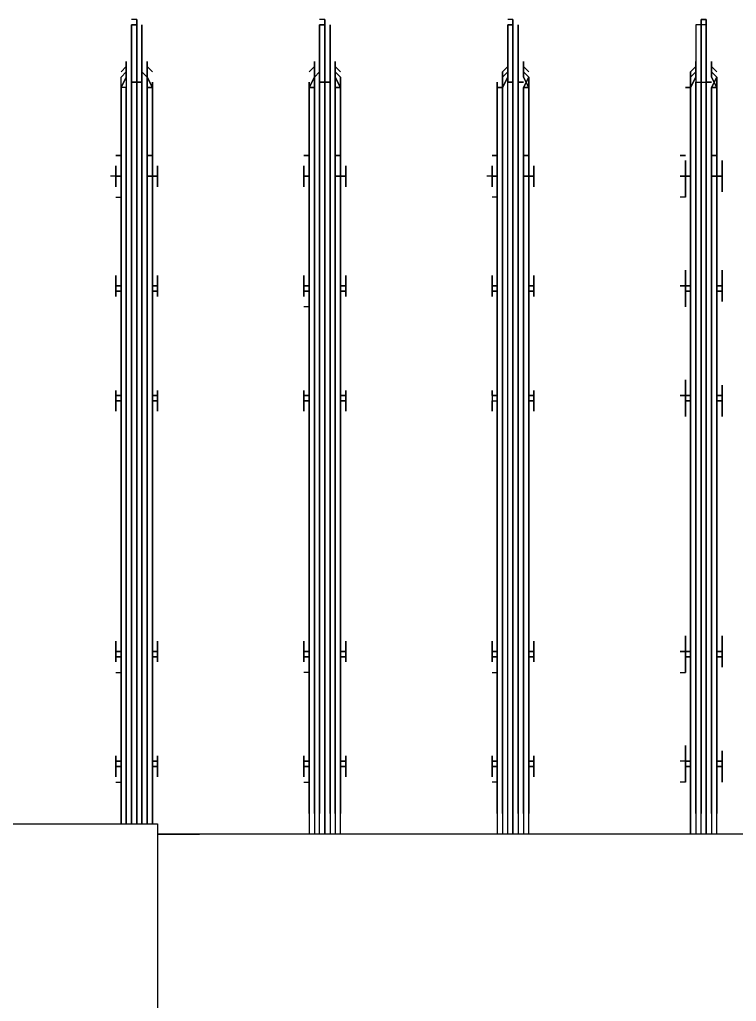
# Model space of a CAD drawing. Header units: metres. Extents: x 532250 to 532639, y 2673852 to 2674172.
# Drawn here: x 532452.5501 to 532452.7398, y 2674047.6988 to 2674047.9589 of the extents above; entities that cross this region are included whole.
import ezdxf

# ---------------------------------------------------------------- set-up
doc = ezdxf.new("R2010")
doc.units = ezdxf.units.M
doc.header["$MEASUREMENT"] = 0
doc.layers.add('IDT', color=7, linetype='Continuous')

# ---------------------------------------------------------------- blocks, each defined once
blk = doc.blocks.new('IDT')
at = {"layer": 'IDT', "color": 0, "lineweight": 25}
for p, q in [((14.34065, 10.01299), (14.34065, 10.10843)), ((14.34065, 10.01299), (14.34065, 10.01852)), ((13.87591, 10.01575), (14.34065, 10.01575)), ((14.19265, 10.01575), (14.19265, 9.81796)), ((14.19403, 9.81796), (14.19403, 10.01575)), ((14.19542, 9.81658), (14.19542, 10.01575)), ((14.19542, 10.01575), (14.19542, 9.81658)), ((14.1968, 10.01575), (14.1968, 9.81658)), ((14.19818, 9.81658), (14.19818, 10.01575)), ((14.19957, 9.81796), (14.19957, 10.01575)), ((14.19957, 10.01575), (14.19957, 9.81796)), ((14.24244, 10.01575), (14.24244, 9.81796)), ((14.24383, 9.81796), (14.24383, 10.01575)), ((14.24521, 9.81658), (14.24521, 10.01575)), ((14.24659, 9.81658), (14.24659, 10.01575)), ((14.24659, 10.01575), (14.24659, 9.81658)), ((14.24798, 10.01575), (14.24798, 9.81658)), ((14.24936, 9.81796), (14.24936, 10.01575)), ((14.25074, 9.81796), (14.25074, 10.01575)), ((14.29224, 10.01575), (14.29224, 9.81796)), ((14.29362, 9.81796), (14.29362, 10.01575)), ((14.295, 9.81658), (14.295, 10.01575)), ((14.29639, 10.01575), (14.29639, 9.81658)), ((14.29639, 9.81658), (14.29639, 10.01575)), ((14.29777, 10.01575), (14.29777, 9.81658)), ((14.29915, 9.81796), (14.29915, 10.01575)), ((14.30054, 9.81796), (14.30054, 10.01575)), ((14.34065, 10.01575), (14.32958, 10.01575)), ((14.44023, 10.01299), (14.34065, 10.01299)), ((14.34203, 9.81796), (14.34203, 10.01299)), ((14.34203, 10.01299), (14.34203, 9.81796)), ((14.34341, 9.81796), (14.34341, 10.01299)), ((14.34341, 10.01299), (14.34341, 9.81796)), ((14.3448, 9.81658), (14.3448, 10.01299)), ((14.3448, 10.01299), (14.3448, 9.81658)), ((14.34618, 10.01299), (14.34618, 9.81658)), ((14.34618, 9.81658), (14.34618, 10.01299)), ((14.34618, 10.01299), (14.34618, 9.81658)), ((14.34618, 9.81658), (14.34618, 10.01299)), ((14.34756, 9.81658), (14.34756, 10.01299)), ((14.34756, 10.01299), (14.34756, 9.81658)), ((14.34895, 9.81796), (14.34895, 10.01299)), ((14.34895, 10.01299), (14.34895, 9.81796)), ((14.35033, 10.01299), (14.35033, 9.81796)), ((14.35033, 9.81796), (14.35033, 10.01299)), ((14.19265, 9.81796), (14.19265, 10.01022)), ((14.19403, 10.01022), (14.19403, 9.81796)), ((14.19542, 9.81658), (14.19542, 10.01022)), ((14.19542, 10.01022), (14.19542, 9.81658)), ((14.1968, 9.81658), (14.1968, 10.01022)), ((14.19818, 10.01022), (14.19818, 9.81658)), ((14.19957, 9.81796), (14.19957, 10.01022)), ((14.19957, 10.01022), (14.19957, 9.81796)), ((14.24244, 9.81796), (14.24244, 10.01022)), ((14.24383, 10.01022), (14.24383, 9.81796)), ((14.24521, 10.01022), (14.24521, 9.81658)), ((14.24659, 9.81658), (14.24659, 10.01022)), ((14.24659, 10.01022), (14.24659, 9.81658)), ((14.24798, 10.01022), (14.24798, 9.81658)), ((14.24936, 10.01022), (14.24936, 9.81796)), ((14.25074, 10.01022), (14.25074, 9.81796)), ((14.29224, 9.81796), (14.29224, 10.01022)), ((14.29362, 10.01022), (14.29362, 9.81796)), ((14.295, 10.01022), (14.295, 9.81658)), ((14.29639, 10.01022), (14.29639, 9.81658)), ((14.29639, 9.81658), (14.29639, 10.01022)), ((14.29777, 9.81658), (14.29777, 10.01022)), ((14.29915, 10.01022), (14.29915, 9.81796)), ((14.30054, 10.01022), (14.30054, 9.81796)), ((14.19127, 10.00054), (14.19127, 10.00192)), ((14.19127, 10.00192), (14.19127, 10.00054)), ((14.19265, 9.99639), (14.19265, 10.00192)), ((14.19265, 10.00192), (14.19265, 9.99777)), ((14.20095, 10.00054), (14.20095, 10.00192)), ((14.20095, 10.00192), (14.20095, 9.99777)), ((14.20095, 10.00192), (14.20233, 10.00192)), ((14.20095, 10.00192), (14.20095, 9.99777)), ((14.20095, 10.00054), (14.20095, 10.00192)), ((14.24244, 10.00054), (14.24244, 10.00192)), ((14.24244, 10.00192), (14.24244, 10.00054)), ((14.24244, 9.99777), (14.24244, 10.00192)), ((14.24244, 10.00192), (14.24244, 9.99639)), ((14.25074, 9.99777), (14.25074, 10.00192)), ((14.25074, 10.00192), (14.25074, 10.00054)), ((14.25074, 10.00054), (14.25074, 10.00192)), ((14.25074, 10.00192), (14.25074, 9.99777)), ((14.25074, 10.00192), (14.25212, 10.00192)), ((14.29224, 10.00054), (14.29224, 10.00192)), ((14.29224, 10.00192), (14.29224, 10.00054)), ((14.29224, 10.00192), (14.29224, 9.99777)), ((14.29224, 9.99777), (14.29224, 10.00192)), ((14.30192, 10.00192), (14.30054, 10.00192)), ((14.30054, 10.00192), (14.30054, 9.99777)), ((14.30054, 9.99639), (14.30054, 10.00192)), ((14.30054, 10.00192), (14.30054, 10.00054)), ((14.30054, 10.00054), (14.30054, 10.00192)), ((14.34203, 10.00054), (14.34203, 10.00192)), ((14.34203, 10.00192), (14.34203, 9.99777)), ((14.34203, 9.99777), (14.34203, 10.00192)), ((14.34203, 10.00192), (14.34203, 10.00054)), ((14.35171, 10.00192), (14.35033, 10.00192)), ((14.35033, 10.00192), (14.35033, 9.99777)), ((14.35033, 9.99639), (14.35033, 10.00192)), ((14.35033, 10.00192), (14.35033, 10.00054)), ((14.35033, 10.00054), (14.35033, 10.00192)), ((14.19127, 9.99777), (14.19127, 10.00054)), ((14.19127, 10.00054), (14.19127, 9.99777)), ((14.20095, 9.99777), (14.20095, 10.00054)), ((14.20095, 9.99777), (14.20095, 10.00054)), ((14.24106, 9.99777), (14.24106, 10.00054)), ((14.24106, 10.00054), (14.24106, 9.99777)), ((14.25212, 10.00054), (14.25212, 9.99777)), ((14.25212, 9.99777), (14.25212, 10.00054)), ((14.29085, 10.00054), (14.29085, 9.99777)), ((14.29085, 9.99777), (14.29085, 10.00054)), ((14.30192, 10.00054), (14.30192, 9.99777)), ((14.30192, 9.99777), (14.30192, 10.00054)), ((14.34065, 10.00054), (14.34065, 9.99777)), ((14.34065, 9.99777), (14.34065, 10.00054)), ((14.35171, 10.00054), (14.35171, 9.99777)), ((14.35171, 9.99777), (14.35171, 10.00054)), ((14.19265, 9.99777), (14.19127, 9.99777)), ((14.19127, 9.99777), (14.19127, 9.99639)), ((14.19127, 9.99639), (14.19127, 9.99777)), ((14.19127, 9.99777), (14.19265, 9.99777)), ((14.19265, 9.99639), (14.19127, 9.99639)), ((14.19127, 9.99639), (14.19127, 9.99501)), ((14.19127, 9.99501), (14.19127, 9.99639)), ((14.19127, 9.99639), (14.19265, 9.99639)), ((14.19265, 9.99777), (14.19265, 9.99639)), ((14.19265, 9.99639), (14.19265, 9.99224)), ((14.19265, 9.99224), (14.19265, 9.99639)), ((14.20095, 9.99777), (14.19957, 9.99777)), ((14.19957, 9.99777), (14.20095, 9.99777)), ((14.20095, 9.99639), (14.19957, 9.99639)), ((14.19957, 9.99639), (14.20095, 9.99639)), ((14.20095, 9.99639), (14.20095, 9.99777)), ((14.20095, 9.99777), (14.20095, 9.99639)), ((14.20095, 9.99639), (14.20095, 9.99777)), ((14.20095, 9.99777), (14.20095, 9.99639)), ((14.20095, 9.99639), (14.20233, 9.99639)), ((14.20095, 9.99639), (14.20095, 9.99224)), ((14.20095, 9.99224), (14.20095, 9.99639)), ((14.20095, 9.99639), (14.20095, 9.99501)), ((14.20095, 9.99501), (14.20095, 9.99639)), ((14.20095, 9.99639), (14.20233, 9.99639)), ((14.24244, 9.99777), (14.24106, 9.99777)), ((14.24106, 9.99777), (14.24106, 9.99639)), ((14.24106, 9.99639), (14.24106, 9.99777)), ((14.24106, 9.99777), (14.24244, 9.99777)), ((14.24244, 9.99639), (14.24106, 9.99639)), ((14.24106, 9.99639), (14.24106, 9.99501)), ((14.24106, 9.99501), (14.24106, 9.99639)), ((14.24106, 9.99639), (14.24244, 9.99639)), ((14.24244, 9.99639), (14.24244, 9.99777)), ((14.24244, 9.99639), (14.24244, 9.99224)), ((14.24244, 9.99224), (14.24244, 9.99639)), ((14.25074, 9.99777), (14.25074, 9.99639)), ((14.25074, 9.99639), (14.25074, 9.99777)), ((14.25074, 9.99777), (14.25212, 9.99777)), ((14.25212, 9.99777), (14.25074, 9.99777)), ((14.25074, 9.99639), (14.25074, 9.99224)), ((14.25074, 9.99224), (14.25074, 9.99639)), ((14.25212, 9.99639), (14.25074, 9.99639)), ((14.25074, 9.99639), (14.25212, 9.99639)), ((14.25074, 9.99639), (14.25212, 9.99639)), ((14.25212, 9.99777), (14.25212, 9.99639)), ((14.25212, 9.99639), (14.25212, 9.99777)), ((14.25212, 9.99639), (14.25212, 9.99501)), ((14.25212, 9.99501), (14.25212, 9.99639)), ((14.29224, 9.99777), (14.29085, 9.99777)), ((14.29085, 9.99777), (14.29085, 9.99639)), ((14.29085, 9.99639), (14.29085, 9.99777)), ((14.29085, 9.99777), (14.29224, 9.99777)), ((14.29224, 9.99639), (14.29085, 9.99639)), ((14.29085, 9.99639), (14.29085, 9.99501)), ((14.29085, 9.99501), (14.29085, 9.99639)), ((14.29085, 9.99639), (14.29224, 9.99639)), ((14.29224, 9.99777), (14.29224, 9.99639)), ((14.29224, 9.99639), (14.29224, 9.99777)), ((14.29224, 9.99639), (14.29224, 9.99224)), ((14.29224, 9.99224), (14.29224, 9.99639)), ((14.30054, 9.99777), (14.30054, 9.99639)), ((14.30192, 9.99777), (14.30054, 9.99777)), ((14.30054, 9.99777), (14.30192, 9.99777)), ((14.30192, 9.99639), (14.30054, 9.99639)), ((14.30054, 9.99639), (14.30054, 9.99224)), ((14.30054, 9.99224), (14.30054, 9.99639)), ((14.30054, 9.99639), (14.30192, 9.99639)), ((14.30054, 9.99639), (14.30192, 9.99639)), ((14.30192, 9.99639), (14.30054, 9.99639)), ((14.30192, 9.99639), (14.30192, 9.99777)), ((14.30192, 9.99777), (14.30192, 9.99639)), ((14.30192, 9.99639), (14.30192, 9.99501)), ((14.30192, 9.99501), (14.30192, 9.99639)), ((14.34203, 9.99777), (14.34065, 9.99777)), ((14.34065, 9.99777), (14.34065, 9.99639)), ((14.34065, 9.99639), (14.34065, 9.99777)), ((14.34065, 9.99777), (14.34203, 9.99777)), ((14.34203, 9.99639), (14.34065, 9.99639)), ((14.34065, 9.99639), (14.34065, 9.99501)), ((14.34065, 9.99501), (14.34065, 9.99639)), ((14.34065, 9.99639), (14.34203, 9.99639)), ((14.34203, 9.99639), (14.34203, 9.99777)), ((14.34203, 9.99777), (14.34203, 9.99639)), ((14.34203, 9.99639), (14.34203, 9.99224)), ((14.34203, 9.99224), (14.34203, 9.99639)), ((14.35033, 9.99777), (14.35033, 9.99639)), ((14.35171, 9.99777), (14.35033, 9.99777)), ((14.35033, 9.99777), (14.35171, 9.99777)), ((14.35171, 9.99639), (14.35033, 9.99639)), ((14.35033, 9.99639), (14.35033, 9.99224)), ((14.35033, 9.99224), (14.35033, 9.99639)), ((14.35033, 9.99639), (14.35171, 9.99639)), ((14.35033, 9.99639), (14.35171, 9.99639)), ((14.35171, 9.99639), (14.35033, 9.99639)), ((14.35171, 9.99639), (14.35171, 9.99777)), ((14.35171, 9.99777), (14.35171, 9.99639)), ((14.35171, 9.99639), (14.35171, 9.99501)), ((14.35171, 9.99501), (14.35171, 9.99639)), ((14.19127, 9.99501), (14.19127, 9.99362)), ((14.19127, 9.99362), (14.19127, 9.99501)), ((14.20095, 9.99362), (14.20095, 9.99501)), ((14.20095, 9.99362), (14.20095, 9.99501)), ((14.24244, 9.99362), (14.24244, 9.99501)), ((14.24244, 9.99501), (14.24244, 9.99362)), ((14.25074, 9.99501), (14.25074, 9.99362)), ((14.25074, 9.99362), (14.25074, 9.99501)), ((14.29224, 9.99362), (14.29224, 9.99501)), ((14.29224, 9.99501), (14.29224, 9.99362)), ((14.30054, 9.99501), (14.30054, 9.99362)), ((14.30054, 9.99362), (14.30054, 9.99501)), ((14.34203, 9.99362), (14.34203, 9.99501)), ((14.34203, 9.99501), (14.34203, 9.99362)), ((14.35033, 9.99501), (14.35033, 9.99362)), ((14.35033, 9.99362), (14.35033, 9.99501)), ((14.19265, 9.97288), (14.19265, 9.96873)), ((14.19265, 9.96873), (14.19265, 9.97288)), ((14.20233, 9.97288), (14.20095, 9.97288)), ((14.20095, 9.97288), (14.20095, 9.96873)), ((14.20095, 9.96873), (14.20095, 9.97288)), ((14.24244, 9.97288), (14.24244, 9.96873)), ((14.24244, 9.96873), (14.24244, 9.97288)), ((14.25212, 9.97288), (14.25074, 9.97288)), ((14.25074, 9.97288), (14.25074, 9.96873)), ((14.25074, 9.96873), (14.25074, 9.97288)), ((14.29224, 9.97288), (14.29224, 9.96873)), ((14.29224, 9.96873), (14.29224, 9.97288)), ((14.30054, 9.96873), (14.30054, 9.97288)), ((14.30054, 9.97288), (14.30054, 9.96873)), ((14.30054, 9.97288), (14.30192, 9.97288)), ((14.34203, 9.96734), (14.34203, 9.97288)), ((14.34203, 9.97288), (14.34203, 9.96734)), ((14.35171, 9.97288), (14.35033, 9.97288)), ((14.35033, 9.97288), (14.35033, 9.96873)), ((14.35033, 9.96873), (14.35033, 9.97288)), ((14.19127, 9.97011), (14.19127, 9.97149)), ((14.19127, 9.97149), (14.19127, 9.97011)), ((14.19127, 9.97011), (14.19127, 9.96873)), ((14.19127, 9.96873), (14.19127, 9.97011)), ((14.20095, 9.97011), (14.20095, 9.97149)), ((14.20095, 9.97149), (14.20095, 9.97011)), ((14.20095, 9.97011), (14.20095, 9.96873)), ((14.20095, 9.96873), (14.20095, 9.97011)), ((14.24106, 9.97011), (14.24106, 9.96873)), ((14.24106, 9.96873), (14.24106, 9.97011)), ((14.24244, 9.97011), (14.24244, 9.97149)), ((14.24244, 9.97149), (14.24244, 9.97011)), ((14.25074, 9.97149), (14.25074, 9.97011)), ((14.25074, 9.97011), (14.25074, 9.97149)), ((14.25212, 9.97011), (14.25212, 9.96873)), ((14.25212, 9.96873), (14.25212, 9.97011)), ((14.29085, 9.97011), (14.29085, 9.96873)), ((14.29085, 9.96873), (14.29085, 9.97011)), ((14.29224, 9.97011), (14.29224, 9.97149)), ((14.29224, 9.97149), (14.29224, 9.97011)), ((14.30054, 9.97149), (14.30054, 9.97011)), ((14.30054, 9.97011), (14.30054, 9.97149)), ((14.30192, 9.97011), (14.30192, 9.96873)), ((14.30192, 9.96873), (14.30192, 9.97011)), ((14.34065, 9.97011), (14.34065, 9.96873)), ((14.34065, 9.96873), (14.34065, 9.97011)), ((14.34203, 9.97011), (14.34203, 9.97149)), ((14.34203, 9.97149), (14.34203, 9.97011)), ((14.35033, 9.97149), (14.35033, 9.97011)), ((14.35033, 9.97011), (14.35033, 9.97149)), ((14.35171, 9.97011), (14.35171, 9.96873)), ((14.35171, 9.96873), (14.35171, 9.97011)), ((14.19265, 9.96873), (14.19127, 9.96873)), ((14.19127, 9.96873), (14.19127, 9.96734)), ((14.19127, 9.96734), (14.19127, 9.96873)), ((14.19127, 9.96873), (14.19265, 9.96873)), ((14.19265, 9.96734), (14.19127, 9.96734)), ((14.19127, 9.96734), (14.19127, 9.96458)), ((14.19127, 9.96458), (14.19127, 9.96734)), ((14.19127, 9.96734), (14.19265, 9.96734)), ((14.19265, 9.96734), (14.19265, 9.96873)), ((14.19265, 9.96873), (14.19265, 9.96734)), ((14.19265, 9.96734), (14.19265, 9.96319)), ((14.19265, 9.96319), (14.19265, 9.96734)), ((14.20095, 9.96873), (14.19957, 9.96873)), ((14.19957, 9.96873), (14.20095, 9.96873)), ((14.20095, 9.96734), (14.19957, 9.96734)), ((14.19957, 9.96734), (14.20095, 9.96734)), ((14.20095, 9.96873), (14.20095, 9.96734)), ((14.20095, 9.96734), (14.20095, 9.96873)), ((14.20095, 9.96873), (14.20095, 9.96734)), ((14.20095, 9.96734), (14.20095, 9.96873)), ((14.20095, 9.96734), (14.20095, 9.96319)), ((14.20095, 9.96319), (14.20095, 9.96734)), ((14.20095, 9.96734), (14.20095, 9.96458)), ((14.20095, 9.96458), (14.20095, 9.96734)), ((14.20095, 9.96734), (14.20233, 9.96734)), ((14.20233, 9.96734), (14.20095, 9.96734)), ((14.24244, 9.96873), (14.24106, 9.96873)), ((14.24106, 9.96873), (14.24106, 9.96734)), ((14.24106, 9.96734), (14.24106, 9.96873)), ((14.24106, 9.96873), (14.24244, 9.96873)), ((14.24244, 9.96734), (14.24106, 9.96734)), ((14.24106, 9.96734), (14.24106, 9.96458)), ((14.24106, 9.96458), (14.24106, 9.96734)), ((14.24106, 9.96734), (14.24244, 9.96734)), ((14.24244, 9.96734), (14.24244, 9.96873)), ((14.24244, 9.96873), (14.24244, 9.96734)), ((14.24244, 9.96734), (14.24244, 9.96319)), ((14.24244, 9.96319), (14.24244, 9.96734)), ((14.25074, 9.96873), (14.25074, 9.96734)), ((14.25212, 9.96873), (14.25074, 9.96873)), ((14.25074, 9.96734), (14.25074, 9.96873)), ((14.25074, 9.96873), (14.25212, 9.96873)), ((14.25074, 9.96319), (14.25074, 9.96734)), ((14.25074, 9.96734), (14.25212, 9.96734)), ((14.25212, 9.96734), (14.25074, 9.96734)), ((14.25074, 9.96734), (14.25074, 9.96319)), ((14.25074, 9.96734), (14.25212, 9.96734)), ((14.25212, 9.96734), (14.25212, 9.96873)), ((14.25212, 9.96873), (14.25212, 9.96734)), ((14.25212, 9.96734), (14.25212, 9.96458)), ((14.25212, 9.96458), (14.25212, 9.96734)), ((14.29224, 9.96873), (14.29085, 9.96873)), ((14.29085, 9.96873), (14.29085, 9.96734)), ((14.29085, 9.96734), (14.29085, 9.96873)), ((14.29085, 9.96873), (14.29224, 9.96873)), ((14.29224, 9.96734), (14.29085, 9.96734)), ((14.29085, 9.96734), (14.29085, 9.96458)), ((14.29085, 9.96458), (14.29085, 9.96734)), ((14.29085, 9.96734), (14.29224, 9.96734)), ((14.29224, 9.96319), (14.29224, 9.96873)), ((14.29224, 9.96873), (14.29224, 9.96734)), ((14.29224, 9.96734), (14.29224, 9.96319)), ((14.30054, 9.96873), (14.30192, 9.96873)), ((14.30054, 9.96734), (14.30054, 9.96873)), ((14.30054, 9.96873), (14.30054, 9.96734)), ((14.30192, 9.96873), (14.30054, 9.96873)), ((14.30192, 9.96734), (14.30054, 9.96734)), ((14.30054, 9.96734), (14.30054, 9.96319)), ((14.30054, 9.96319), (14.30054, 9.96734)), ((14.30054, 9.96734), (14.30192, 9.96734)), ((14.30192, 9.96734), (14.30054, 9.96734)), ((14.30054, 9.96734), (14.30192, 9.96734)), ((14.30192, 9.96873), (14.30192, 9.96734)), ((14.30192, 9.96734), (14.30192, 9.96873)), ((14.30192, 9.96734), (14.30192, 9.96458)), ((14.30192, 9.96458), (14.30192, 9.96734)), ((14.34203, 9.96873), (14.34065, 9.96873)), ((14.34065, 9.96873), (14.34065, 9.96734)), ((14.34065, 9.96734), (14.34065, 9.96873)), ((14.34065, 9.96873), (14.34203, 9.96873)), ((14.34203, 9.96734), (14.34065, 9.96734)), ((14.34065, 9.96734), (14.34065, 9.96458)), ((14.34065, 9.96458), (14.34065, 9.96734)), ((14.34065, 9.96734), (14.34203, 9.96734)), ((14.34203, 9.96734), (14.34203, 9.96319)), ((14.34203, 9.96319), (14.34203, 9.96734)), ((14.35033, 9.96873), (14.35033, 9.96734)), ((14.35171, 9.96873), (14.35033, 9.96873)), ((14.35033, 9.96734), (14.35033, 9.96873)), ((14.35033, 9.96873), (14.35171, 9.96873)), ((14.35033, 9.96319), (14.35033, 9.96734)), ((14.35033, 9.96734), (14.35171, 9.96734)), ((14.35171, 9.96734), (14.35033, 9.96734)), ((14.35033, 9.96734), (14.35033, 9.96319)), ((14.35033, 9.96734), (14.35171, 9.96734)), ((14.35171, 9.96734), (14.35171, 9.96873)), ((14.35171, 9.96873), (14.35171, 9.96734)), ((14.35171, 9.96734), (14.35171, 9.96458)), ((14.35171, 9.96458), (14.35171, 9.96734)), ((14.19127, 9.96458), (14.19127, 9.96319)), ((14.19127, 9.96319), (14.19127, 9.96458)), ((14.20095, 9.96319), (14.20095, 9.96458)), ((14.20095, 9.96458), (14.20095, 9.96319)), ((14.24244, 9.96319), (14.24244, 9.96458)), ((14.24244, 9.96458), (14.24244, 9.96319)), ((14.25074, 9.96319), (14.25074, 9.96458)), ((14.25074, 9.96458), (14.25074, 9.96319)), ((14.29224, 9.96319), (14.29224, 9.96458)), ((14.29224, 9.96458), (14.29224, 9.96319)), ((14.30054, 9.96319), (14.30054, 9.96458)), ((14.30054, 9.96458), (14.30054, 9.96319)), ((14.34203, 9.96319), (14.34203, 9.96458)), ((14.34203, 9.96458), (14.34203, 9.96319)), ((14.35033, 9.96319), (14.35033, 9.96458)), ((14.35033, 9.96458), (14.35033, 9.96319)), ((14.19127, 9.90372), (14.19127, 9.9051)), ((14.19127, 9.9051), (14.19127, 9.90372)), ((14.19265, 9.9051), (14.19265, 9.90095)), ((14.19265, 9.90095), (14.19265, 9.9051)), ((14.20095, 9.9051), (14.20095, 9.90095)), ((14.20095, 9.90095), (14.20095, 9.9051)), ((14.20095, 9.9051), (14.20095, 9.90372)), ((14.20095, 9.90372), (14.20095, 9.9051)), ((14.24244, 9.90372), (14.24244, 9.9051)), ((14.24244, 9.9051), (14.24244, 9.90372)), ((14.24244, 9.90095), (14.24244, 9.9051)), ((14.24244, 9.9051), (14.24244, 9.90095)), ((14.25074, 9.9051), (14.25074, 9.90372)), ((14.25074, 9.90372), (14.25074, 9.9051)), ((14.25074, 9.90095), (14.25074, 9.9051)), ((14.25074, 9.9051), (14.25074, 9.89957)), ((14.29224, 9.90372), (14.29224, 9.9051)), ((14.29224, 9.9051), (14.29224, 9.90372)), ((14.29224, 9.89957), (14.29224, 9.9051)), ((14.29224, 9.9051), (14.29224, 9.89957)), ((14.30054, 9.9051), (14.30054, 9.90095)), ((14.30054, 9.90095), (14.30054, 9.9051)), ((14.30054, 9.9051), (14.30054, 9.90372)), ((14.30054, 9.90372), (14.30054, 9.9051)), ((14.34203, 9.90372), (14.34203, 9.9051)), ((14.34203, 9.9051), (14.34203, 9.90372)), ((14.34203, 9.90095), (14.34203, 9.9051)), ((14.34203, 9.9051), (14.34203, 9.89957)), ((14.35033, 9.90095), (14.35033, 9.9051)), ((14.35033, 9.9051), (14.35033, 9.90372)), ((14.35033, 9.90372), (14.35033, 9.9051)), ((14.35033, 9.9051), (14.35033, 9.90095)), ((14.19127, 9.90372), (14.19127, 9.90095)), ((14.19127, 9.90095), (14.19127, 9.90372)), ((14.20095, 9.90372), (14.20095, 9.89957)), ((14.20095, 9.90095), (14.20095, 9.90372)), ((14.24106, 9.90372), (14.24106, 9.90095)), ((14.24106, 9.90095), (14.24106, 9.90372)), ((14.25212, 9.90095), (14.25212, 9.90372)), ((14.25212, 9.90372), (14.25212, 9.90095)), ((14.29085, 9.90372), (14.29085, 9.90095)), ((14.29085, 9.90095), (14.29085, 9.90372)), ((14.30192, 9.90372), (14.30192, 9.90095)), ((14.30192, 9.90095), (14.30192, 9.90372)), ((14.34065, 9.90372), (14.34065, 9.90095)), ((14.34065, 9.90095), (14.34065, 9.90372)), ((14.35171, 9.90095), (14.35171, 9.90372)), ((14.35171, 9.90372), (14.35171, 9.90095)), ((14.19265, 9.90095), (14.19127, 9.90095)), ((14.19127, 9.90095), (14.19127, 9.89957)), ((14.19127, 9.89957), (14.19127, 9.90095)), ((14.19127, 9.90095), (14.19265, 9.90095)), ((14.19265, 9.89957), (14.19127, 9.89957)), ((14.19127, 9.89957), (14.19127, 9.89819)), ((14.19127, 9.89819), (14.19127, 9.89957)), ((14.19127, 9.89957), (14.19265, 9.89957)), ((14.19265, 9.90095), (14.19265, 9.89957)), ((14.19265, 9.89542), (14.19265, 9.90095)), ((14.19265, 9.89957), (14.19265, 9.89542)), ((14.20095, 9.90095), (14.19957, 9.90095)), ((14.19957, 9.90095), (14.20095, 9.90095)), ((14.20095, 9.89957), (14.19957, 9.89957)), ((14.19957, 9.89957), (14.20095, 9.89957)), ((14.20095, 9.89957), (14.20095, 9.90095)), ((14.20095, 9.90095), (14.20095, 9.89957)), ((14.20095, 9.89957), (14.20095, 9.90095)), ((14.20095, 9.89957), (14.20095, 9.89542)), ((14.20095, 9.89542), (14.20095, 9.89957)), ((14.20095, 9.89819), (14.20095, 9.89957)), ((14.20095, 9.89957), (14.20095, 9.89819)), ((14.20095, 9.89957), (14.20233, 9.89957)), ((14.20233, 9.89957), (14.20095, 9.89957)), ((14.24244, 9.90095), (14.24106, 9.90095)), ((14.24106, 9.90095), (14.24106, 9.89957)), ((14.24106, 9.89957), (14.24106, 9.90095)), ((14.24106, 9.90095), (14.24244, 9.90095)), ((14.24244, 9.89957), (14.24106, 9.89957)), ((14.24106, 9.89957), (14.24106, 9.89819)), ((14.24106, 9.89819), (14.24106, 9.89957)), ((14.24106, 9.89957), (14.24244, 9.89957)), ((14.24244, 9.89957), (14.24244, 9.90095)), ((14.24244, 9.90095), (14.24244, 9.89542)), ((14.24244, 9.89542), (14.24244, 9.89957)), ((14.25212, 9.90095), (14.25074, 9.90095)), ((14.25074, 9.90095), (14.25074, 9.89957)), ((14.25212, 9.90095), (14.25074, 9.90095)), ((14.25212, 9.89957), (14.25074, 9.89957)), ((14.25074, 9.89957), (14.25074, 9.89542)), ((14.25074, 9.89542), (14.25074, 9.89957)), ((14.25074, 9.89957), (14.25212, 9.89957)), ((14.25074, 9.89957), (14.25212, 9.89957)), ((14.25074, 9.89957), (14.25212, 9.89957)), ((14.25212, 9.89957), (14.25212, 9.90095)), ((14.25212, 9.89957), (14.25212, 9.90095)), ((14.25212, 9.89957), (14.25212, 9.89819)), ((14.25212, 9.89819), (14.25212, 9.89957)), ((14.29224, 9.90095), (14.29085, 9.90095)), ((14.29085, 9.90095), (14.29085, 9.89957)), ((14.29085, 9.89957), (14.29085, 9.90095)), ((14.29085, 9.90095), (14.29224, 9.90095)), ((14.29224, 9.89957), (14.29085, 9.89957)), ((14.29085, 9.89957), (14.29085, 9.89819)), ((14.29085, 9.89819), (14.29085, 9.89957)), ((14.29085, 9.89957), (14.29224, 9.89957)), ((14.29224, 9.89957), (14.29224, 9.89542)), ((14.29224, 9.89542), (14.29224, 9.89957)), ((14.30054, 9.90095), (14.30054, 9.89957)), ((14.30054, 9.89957), (14.30054, 9.90095)), ((14.30192, 9.90095), (14.30054, 9.90095)), ((14.30054, 9.90095), (14.30192, 9.90095)), ((14.30054, 9.89957), (14.30192, 9.89957)), ((14.30192, 9.89957), (14.30054, 9.89957)), ((14.30054, 9.89957), (14.30054, 9.89542)), ((14.30054, 9.89542), (14.30054, 9.89957)), ((14.30054, 9.89957), (14.30192, 9.89957)), ((14.30192, 9.89957), (14.30192, 9.90095)), ((14.30192, 9.90095), (14.30192, 9.89957)), ((14.30192, 9.89957), (14.30192, 9.89819)), ((14.30192, 9.89819), (14.30192, 9.89957)), ((14.34203, 9.90095), (14.34065, 9.90095)), ((14.34065, 9.90095), (14.34065, 9.89957)), ((14.34065, 9.89957), (14.34065, 9.90095)), ((14.34065, 9.90095), (14.34203, 9.90095)), ((14.34203, 9.89957), (14.34065, 9.89957)), ((14.34065, 9.89957), (14.34065, 9.89819)), ((14.34065, 9.89819), (14.34065, 9.89957)), ((14.34065, 9.89957), (14.34203, 9.89957)), ((14.34203, 9.89957), (14.34203, 9.90095)), ((14.34203, 9.89957), (14.34203, 9.89542)), ((14.34203, 9.89542), (14.34203, 9.89957)), ((14.35171, 9.90095), (14.35033, 9.90095)), ((14.35033, 9.90095), (14.35033, 9.89957)), ((14.35033, 9.89957), (14.35033, 9.90095)), ((14.35033, 9.90095), (14.35171, 9.90095)), ((14.35033, 9.89542), (14.35033, 9.89957)), ((14.35033, 9.89957), (14.35171, 9.89957)), ((14.35171, 9.89957), (14.35033, 9.89957)), ((14.35033, 9.89957), (14.35033, 9.89542)), ((14.35033, 9.89957), (14.35171, 9.89957)), ((14.35171, 9.89957), (14.35171, 9.90095)), ((14.35171, 9.90095), (14.35171, 9.89957)), ((14.35171, 9.89957), (14.35171, 9.89819)), ((14.35171, 9.89819), (14.35171, 9.89957)), ((14.19127, 9.89819), (14.19127, 9.8968)), ((14.19127, 9.8968), (14.19127, 9.89819)), ((14.20095, 9.89819), (14.20095, 9.8968)), ((14.20095, 9.8968), (14.20095, 9.89819)), ((14.24244, 9.8968), (14.24244, 9.89819)), ((14.24244, 9.89819), (14.24244, 9.8968)), ((14.25074, 9.89819), (14.25074, 9.8968)), ((14.25074, 9.8968), (14.25074, 9.89819)), ((14.29224, 9.8968), (14.29224, 9.89819)), ((14.29224, 9.89819), (14.29224, 9.8968)), ((14.30054, 9.89819), (14.30054, 9.8968)), ((14.30054, 9.8968), (14.30054, 9.89819)), ((14.34203, 9.8968), (14.34203, 9.89819)), ((14.34203, 9.89819), (14.34203, 9.8968)), ((14.35033, 9.89819), (14.35033, 9.8968)), ((14.35033, 9.8968), (14.35033, 9.89819)), ((14.19265, 9.87606), (14.19265, 9.87191)), ((14.19265, 9.87052), (14.19265, 9.87606)), ((14.20095, 9.87191), (14.20095, 9.87606)), ((14.20095, 9.87606), (14.20095, 9.87191)), ((14.24244, 9.87606), (14.24244, 9.87191)), ((14.24244, 9.87052), (14.24244, 9.87606)), ((14.25074, 9.87191), (14.25074, 9.87606)), ((14.25074, 9.87606), (14.25074, 9.87052)), ((14.29224, 9.87191), (14.29224, 9.87606)), ((14.29224, 9.87606), (14.29224, 9.87191)), ((14.30054, 9.87606), (14.30054, 9.87191)), ((14.30054, 9.87191), (14.30054, 9.87606)), ((14.30054, 9.87606), (14.30192, 9.87606)), ((14.34203, 9.87191), (14.34203, 9.87606)), ((14.34203, 9.87606), (14.34203, 9.87052)), ((14.35033, 9.87052), (14.35033, 9.87606)), ((14.35033, 9.87606), (14.35033, 9.87191)), ((14.19127, 9.87329), (14.19127, 9.87467)), ((14.19127, 9.87467), (14.19127, 9.87329)), ((14.20095, 9.87329), (14.20095, 9.87467)), ((14.20095, 9.87467), (14.20095, 9.87329)), ((14.24244, 9.87329), (14.24244, 9.87467)), ((14.24244, 9.87467), (14.24244, 9.87329)), ((14.25074, 9.87467), (14.25074, 9.87329)), ((14.25074, 9.87329), (14.25074, 9.87467)), ((14.29224, 9.87329), (14.29224, 9.87467)), ((14.29224, 9.87467), (14.29224, 9.87329)), ((14.30054, 9.87467), (14.30054, 9.87329)), ((14.30054, 9.87329), (14.30054, 9.87467)), ((14.34203, 9.87329), (14.34203, 9.87467)), ((14.34203, 9.87467), (14.34203, 9.87329)), ((14.35033, 9.87467), (14.35033, 9.87329)), ((14.35033, 9.87329), (14.35033, 9.87467)), ((14.19127, 9.87329), (14.19127, 9.87191)), ((14.19127, 9.87191), (14.19127, 9.87329)), ((14.19127, 9.87191), (14.19127, 9.87052)), ((14.19127, 9.87052), (14.19127, 9.87191)), ((14.19127, 9.87191), (14.19265, 9.87191)), ((14.19265, 9.87191), (14.19127, 9.87191)), ((14.19265, 9.87191), (14.19265, 9.87052)), ((14.19957, 9.87191), (14.20095, 9.87191)), ((14.20095, 9.87191), (14.19957, 9.87191)), ((14.20095, 9.87191), (14.20095, 9.87329)), ((14.20095, 9.87329), (14.20095, 9.87191)), ((14.20095, 9.87191), (14.20095, 9.87052)), ((14.20095, 9.87052), (14.20095, 9.87191)), ((14.20095, 9.87191), (14.20095, 9.87052)), ((14.20095, 9.87052), (14.20095, 9.87191)), ((14.24106, 9.87191), (14.24106, 9.87329)), ((14.24106, 9.87329), (14.24106, 9.87191)), ((14.24244, 9.87191), (14.24106, 9.87191)), ((14.24106, 9.87191), (14.24106, 9.87052)), ((14.24106, 9.87052), (14.24106, 9.87191)), ((14.24106, 9.87191), (14.24244, 9.87191)), ((14.24244, 9.87191), (14.24244, 9.87052)), ((14.25212, 9.87191), (14.25074, 9.87191)), ((14.25074, 9.87052), (14.25074, 9.87191)), ((14.25074, 9.87191), (14.25212, 9.87191)), ((14.25212, 9.87191), (14.25212, 9.87329)), ((14.25212, 9.87329), (14.25212, 9.87191)), ((14.25212, 9.87052), (14.25212, 9.87191)), ((14.25212, 9.87191), (14.25212, 9.87052)), ((14.29085, 9.87191), (14.29085, 9.87329)), ((14.29085, 9.87329), (14.29085, 9.87191)), ((14.29224, 9.87191), (14.29085, 9.87191)), ((14.29085, 9.87191), (14.29085, 9.87052)), ((14.29085, 9.87052), (14.29085, 9.87191)), ((14.29085, 9.87191), (14.29224, 9.87191)), ((14.29224, 9.87052), (14.29224, 9.87191)), ((14.29224, 9.87191), (14.29224, 9.87052)), ((14.30054, 9.87191), (14.30192, 9.87191)), ((14.30054, 9.87052), (14.30054, 9.87191)), ((14.30192, 9.87191), (14.30054, 9.87191)), ((14.30054, 9.87191), (14.30054, 9.87052)), ((14.30192, 9.87191), (14.30192, 9.87329)), ((14.30192, 9.87329), (14.30192, 9.87191)), ((14.30192, 9.87191), (14.30192, 9.87052)), ((14.30192, 9.87052), (14.30192, 9.87191)), ((14.34065, 9.87329), (14.34065, 9.87191)), ((14.34065, 9.87191), (14.34065, 9.87329)), ((14.34203, 9.87191), (14.34065, 9.87191)), ((14.34065, 9.87191), (14.34065, 9.87052)), ((14.34065, 9.87052), (14.34065, 9.87191)), ((14.34065, 9.87191), (14.34203, 9.87191)), ((14.34203, 9.87052), (14.34203, 9.87191)), ((14.35033, 9.87191), (14.35033, 9.87052)), ((14.35171, 9.87191), (14.35033, 9.87191)), ((14.35033, 9.87191), (14.35171, 9.87191)), ((14.35171, 9.87191), (14.35171, 9.87329)), ((14.35171, 9.87329), (14.35171, 9.87191)), ((14.35171, 9.87052), (14.35171, 9.87191)), ((14.35171, 9.87191), (14.35171, 9.87052)), ((14.19265, 9.87052), (14.19127, 9.87052)), ((14.19127, 9.87052), (14.19127, 9.86776)), ((14.19127, 9.86776), (14.19127, 9.87052)), ((14.19127, 9.87052), (14.19265, 9.87052)), ((14.19265, 9.87052), (14.19265, 9.86637)), ((14.19265, 9.86637), (14.19265, 9.87052)), ((14.20095, 9.87052), (14.19957, 9.87052)), ((14.19957, 9.87052), (14.20095, 9.87052)), ((14.20095, 9.87052), (14.20233, 9.87052)), ((14.20233, 9.87052), (14.20095, 9.87052)), ((14.20095, 9.87052), (14.20095, 9.86776)), ((14.20095, 9.86776), (14.20095, 9.87052)), ((14.20095, 9.87052), (14.20095, 9.86637)), ((14.20095, 9.86637), (14.20095, 9.87052)), ((14.24244, 9.87052), (14.24106, 9.87052)), ((14.24106, 9.87052), (14.24106, 9.86776)), ((14.24106, 9.86776), (14.24106, 9.87052)), ((14.24106, 9.87052), (14.24244, 9.87052)), ((14.24244, 9.87052), (14.24244, 9.86637)), ((14.24244, 9.86637), (14.24244, 9.87052)), ((14.25074, 9.87052), (14.25212, 9.87052)), ((14.25212, 9.87052), (14.25074, 9.87052)), ((14.25074, 9.87052), (14.25212, 9.87052)), ((14.25074, 9.87052), (14.25074, 9.86637)), ((14.25074, 9.86637), (14.25074, 9.87052)), ((14.25212, 9.87052), (14.25212, 9.86776)), ((14.25212, 9.86776), (14.25212, 9.87052)), ((14.29224, 9.87052), (14.29085, 9.87052)), ((14.29085, 9.87052), (14.29085, 9.86776)), ((14.29085, 9.86776), (14.29085, 9.87052)), ((14.29085, 9.87052), (14.29224, 9.87052)), ((14.29224, 9.87052), (14.29224, 9.86637)), ((14.29224, 9.86637), (14.29224, 9.87052)), ((14.30192, 9.87052), (14.30054, 9.87052)), ((14.30054, 9.86637), (14.30054, 9.87052)), ((14.30054, 9.87052), (14.30192, 9.87052)), ((14.30054, 9.87052), (14.30192, 9.87052)), ((14.30192, 9.87052), (14.30054, 9.87052)), ((14.30054, 9.87052), (14.30054, 9.86637)), ((14.30192, 9.87052), (14.30192, 9.86776)), ((14.30192, 9.86776), (14.30192, 9.87052)), ((14.34203, 9.87052), (14.34065, 9.87052)), ((14.34065, 9.87052), (14.34065, 9.86776)), ((14.34065, 9.86776), (14.34065, 9.87052)), ((14.34065, 9.87052), (14.34203, 9.87052)), ((14.34203, 9.87052), (14.34203, 9.86637)), ((14.34203, 9.86637), (14.34203, 9.87052)), ((14.35033, 9.87052), (14.35033, 9.86637)), ((14.35033, 9.86637), (14.35033, 9.87052)), ((14.35033, 9.87052), (14.35171, 9.87052)), ((14.35171, 9.87052), (14.35033, 9.87052)), ((14.35033, 9.87052), (14.35171, 9.87052)), ((14.35171, 9.87052), (14.35171, 9.86776)), ((14.35171, 9.86776), (14.35171, 9.87052)), ((14.19127, 9.86776), (14.19127, 9.86637)), ((14.19127, 9.86637), (14.19127, 9.86776)), ((14.20095, 9.86776), (14.20095, 9.86637)), ((14.20095, 9.86637), (14.20095, 9.86776)), ((14.24244, 9.86637), (14.24244, 9.86776)), ((14.24244, 9.86776), (14.24244, 9.86637)), ((14.25074, 9.86637), (14.25074, 9.86776)), ((14.25074, 9.86776), (14.25074, 9.86637)), ((14.29224, 9.86637), (14.29224, 9.86776)), ((14.29224, 9.86776), (14.29224, 9.86637)), ((14.30054, 9.86776), (14.30054, 9.86637)), ((14.30054, 9.86637), (14.30054, 9.86776)), ((14.34203, 9.86637), (14.34203, 9.86776)), ((14.34203, 9.86776), (14.34203, 9.86637)), ((14.35033, 9.86637), (14.35033, 9.86776)), ((14.35033, 9.86776), (14.35033, 9.86637)), ((14.19127, 9.84424), (14.19127, 9.84563)), ((14.19127, 9.84563), (14.19127, 9.84424)), ((14.19265, 9.84701), (14.19265, 9.84148)), ((14.19265, 9.84148), (14.19265, 9.84701)), ((14.20095, 9.84148), (14.20095, 9.84701)), ((14.20095, 9.84701), (14.20095, 9.84148)), ((14.20095, 9.84701), (14.20233, 9.84701)), ((14.20095, 9.84424), (14.20095, 9.84563)), ((14.20095, 9.84563), (14.20095, 9.84424)), ((14.24244, 9.84148), (14.24244, 9.84701)), ((14.24244, 9.84701), (14.24244, 9.84148)), ((14.24244, 9.84424), (14.24244, 9.84563)), ((14.24244, 9.84563), (14.24244, 9.84424)), ((14.25074, 9.84148), (14.25074, 9.84701)), ((14.25074, 9.84701), (14.25074, 9.84148)), ((14.25074, 9.84701), (14.25212, 9.84701)), ((14.25074, 9.84563), (14.25074, 9.84424)), ((14.25074, 9.84424), (14.25074, 9.84563)), ((14.29224, 9.84701), (14.29224, 9.84148)), ((14.29224, 9.83733), (14.29224, 9.84701)), ((14.29224, 9.84424), (14.29224, 9.84563)), ((14.29224, 9.84563), (14.29224, 9.84424)), ((14.30054, 9.84148), (14.30054, 9.84701)), ((14.30054, 9.84701), (14.30054, 9.84148)), ((14.30054, 9.84563), (14.30054, 9.84424)), ((14.30054, 9.84424), (14.30054, 9.84563)), ((14.34203, 9.84148), (14.34203, 9.84701)), ((14.34203, 9.84701), (14.34203, 9.83733)), ((14.34203, 9.84424), (14.34203, 9.84563)), ((14.34203, 9.84563), (14.34203, 9.84424)), ((14.35171, 9.84701), (14.35033, 9.84701)), ((14.35033, 9.84701), (14.35033, 9.84148)), ((14.35033, 9.84701), (14.35033, 9.84148)), ((14.35033, 9.84563), (14.35033, 9.84424)), ((14.35033, 9.84424), (14.35033, 9.84563)), ((14.19127, 9.84148), (14.19127, 9.84424)), ((14.19127, 9.84424), (14.19127, 9.84148)), ((14.20095, 9.84148), (14.20095, 9.84424)), ((14.20095, 9.84424), (14.20095, 9.84148)), ((14.24106, 9.84424), (14.24106, 9.84148)), ((14.24106, 9.84148), (14.24106, 9.84424)), ((14.25212, 9.84148), (14.25212, 9.84424)), ((14.25212, 9.84424), (14.25212, 9.84148)), ((14.29085, 9.84424), (14.29085, 9.84148)), ((14.29085, 9.84148), (14.29085, 9.84424)), ((14.30192, 9.84148), (14.30192, 9.84424)), ((14.30192, 9.84424), (14.30192, 9.84148)), ((14.34065, 9.84424), (14.34065, 9.84148)), ((14.34065, 9.84148), (14.34065, 9.84424)), ((14.35171, 9.84148), (14.35171, 9.84424)), ((14.35171, 9.84424), (14.35171, 9.84148)), ((14.19127, 9.83871), (14.19127, 9.84148)), ((14.19127, 9.84148), (14.19265, 9.84148)), ((14.19265, 9.84148), (14.19127, 9.84148)), ((14.19127, 9.84148), (14.19127, 9.83871)), ((14.19127, 9.84148), (14.19265, 9.84148)), ((14.19265, 9.84148), (14.19127, 9.84148)), ((14.19127, 9.84148), (14.19265, 9.84148)), ((14.19265, 9.84148), (14.19265, 9.83733)), ((14.19265, 9.83733), (14.19265, 9.84148)), ((14.19265, 9.84148), (14.19403, 9.84148)), ((14.19403, 9.84148), (14.19265, 9.84148)), ((14.20095, 9.84148), (14.19957, 9.84148)), ((14.19957, 9.84148), (14.20095, 9.84148)), ((14.20095, 9.84148), (14.19957, 9.84148)), ((14.19957, 9.84148), (14.20095, 9.84148)), ((14.20233, 9.84148), (14.20095, 9.84148)), ((14.20095, 9.84148), (14.20095, 9.83733)), ((14.20095, 9.83871), (14.20095, 9.84148)), ((14.20095, 9.84148), (14.20233, 9.84148)), ((14.20095, 9.83871), (14.20095, 9.84148)), ((14.20095, 9.84148), (14.20095, 9.83733)), ((14.20233, 9.84148), (14.20095, 9.84148)), ((14.24106, 9.84148), (14.24244, 9.84148)), ((14.24244, 9.84148), (14.24106, 9.84148)), ((14.24106, 9.84148), (14.24106, 9.83871)), ((14.24106, 9.83871), (14.24106, 9.84148)), ((14.24106, 9.84148), (14.24244, 9.84148)), ((14.24244, 9.84148), (14.24106, 9.84148)), ((14.24244, 9.84148), (14.24244, 9.83733)), ((14.24244, 9.83733), (14.24244, 9.84148)), ((14.24244, 9.84148), (14.24383, 9.84148)), ((14.24383, 9.84148), (14.24244, 9.84148)), ((14.25074, 9.84148), (14.25212, 9.84148)), ((14.25212, 9.84148), (14.25074, 9.84148)), ((14.25074, 9.84148), (14.25212, 9.84148)), ((14.25212, 9.84148), (14.25074, 9.84148)), ((14.25074, 9.84148), (14.25212, 9.84148)), ((14.25074, 9.83733), (14.25074, 9.84148)), ((14.25074, 9.84148), (14.25212, 9.84148)), ((14.25212, 9.84148), (14.25074, 9.84148)), ((14.25074, 9.84148), (14.25074, 9.83733)), ((14.25212, 9.84148), (14.25351, 9.84148)), ((14.25212, 9.83871), (14.25212, 9.84148)), ((14.25212, 9.84148), (14.25212, 9.83871)), ((14.29224, 9.84148), (14.29085, 9.84148)), ((14.29085, 9.84148), (14.29085, 9.83871)), ((14.29085, 9.83871), (14.29085, 9.84148)), ((14.29085, 9.84148), (14.29224, 9.84148)), ((14.29224, 9.84148), (14.29085, 9.84148)), ((14.29085, 9.84148), (14.29224, 9.84148)), ((14.29224, 9.84148), (14.29085, 9.84148)), ((14.29224, 9.84148), (14.29224, 9.83733)), ((14.29224, 9.84148), (14.29362, 9.84148)), ((14.29362, 9.84148), (14.29224, 9.84148)), ((14.30054, 9.83733), (14.30054, 9.84148)), ((14.30054, 9.84148), (14.30192, 9.84148)), ((14.30192, 9.84148), (14.30054, 9.84148)), ((14.30054, 9.84148), (14.30054, 9.83733)), ((14.30192, 9.84148), (14.30054, 9.84148)), ((14.30054, 9.84148), (14.30192, 9.84148)), ((14.30054, 9.84148), (14.30192, 9.84148)), ((14.30192, 9.84148), (14.30054, 9.84148)), ((14.30054, 9.84148), (14.30192, 9.84148)), ((14.30192, 9.83871), (14.30192, 9.84148)), ((14.30192, 9.84148), (14.30192, 9.83871)), ((14.34065, 9.84148), (14.34203, 9.84148)), ((14.34203, 9.84148), (14.34065, 9.84148)), ((14.34065, 9.84148), (14.34065, 9.83871)), ((14.34065, 9.83871), (14.34065, 9.84148)), ((14.34065, 9.84148), (14.34203, 9.84148)), ((14.34203, 9.84148), (14.34065, 9.84148)), ((14.34203, 9.84148), (14.34341, 9.84148)), ((14.34341, 9.84148), (14.34203, 9.84148)), ((14.34203, 9.83733), (14.34203, 9.84148)), ((14.35033, 9.84148), (14.35171, 9.84148)), ((14.35171, 9.84148), (14.35033, 9.84148)), ((14.35033, 9.84148), (14.35171, 9.84148)), ((14.35171, 9.84148), (14.35033, 9.84148)), ((14.35033, 9.84148), (14.35171, 9.84148)), ((14.35171, 9.84148), (14.35033, 9.84148)), ((14.35033, 9.84148), (14.35033, 9.83733)), ((14.35033, 9.83733), (14.35033, 9.84148)), ((14.35033, 9.84148), (14.35171, 9.84148)), ((14.35033, 9.84148), (14.35171, 9.84148)), ((14.35171, 9.84148), (14.35171, 9.83871)), ((14.35171, 9.83871), (14.35171, 9.84148)), ((14.35171, 9.84148), (14.35309, 9.84148)), ((14.19127, 9.83733), (14.19127, 9.83871)), ((14.19127, 9.83871), (14.19127, 9.83733)), ((14.20095, 9.83733), (14.20095, 9.83871)), ((14.20095, 9.83733), (14.20095, 9.83871)), ((14.24244, 9.83733), (14.24244, 9.83871)), ((14.24244, 9.83871), (14.24244, 9.83733)), ((14.25074, 9.83733), (14.25074, 9.83871)), ((14.25074, 9.83871), (14.25074, 9.83733)), ((14.29224, 9.83733), (14.29224, 9.83871)), ((14.29224, 9.83871), (14.29224, 9.83733)), ((14.30054, 9.83871), (14.30054, 9.83733)), ((14.30054, 9.83733), (14.30054, 9.83871)), ((14.34203, 9.83733), (14.34203, 9.83871)), ((14.34203, 9.83871), (14.34203, 9.83733)), ((14.35033, 9.83871), (14.35033, 9.83733)), ((14.35033, 9.83733), (14.35033, 9.83871)), ((14.19403, 9.83594), (14.19265, 9.83594)), ((14.19265, 9.83594), (14.19403, 9.83594)), ((14.20233, 9.83594), (14.20095, 9.83594)), ((14.20095, 9.83594), (14.20233, 9.83594)), ((14.24383, 9.83594), (14.24244, 9.83594)), ((14.24244, 9.83594), (14.24383, 9.83594)), ((14.25212, 9.83594), (14.25074, 9.83594)), ((14.25074, 9.83594), (14.25212, 9.83594)), ((14.29362, 9.83594), (14.29224, 9.83594)), ((14.29224, 9.83594), (14.29362, 9.83594)), ((14.30192, 9.83594), (14.30054, 9.83594)), ((14.30054, 9.83594), (14.30192, 9.83594)), ((14.34341, 9.83594), (14.34203, 9.83594)), ((14.34203, 9.83594), (14.34341, 9.83594)), ((14.35171, 9.83594), (14.35033, 9.83594)), ((14.35033, 9.83594), (14.35171, 9.83594)), ((14.19265, 9.8152), (14.19403, 9.81796)), ((14.19403, 9.81796), (14.19265, 9.81796)), ((14.19265, 9.81796), (14.19403, 9.8152)), ((14.19403, 9.8152), (14.19265, 9.81796)), ((14.19265, 9.81796), (14.19403, 9.81796)), ((14.19403, 9.81796), (14.19265, 9.8152)), ((14.19265, 9.81796), (14.19265, 9.81658)), ((14.19265, 9.81658), (14.19265, 9.81796)), ((14.19265, 9.8152), (14.19265, 9.81658)), ((14.19265, 9.81658), (14.19265, 9.8152)), ((14.19542, 9.81658), (14.19403, 9.81658)), ((14.19403, 9.81658), (14.19542, 9.81658)), ((14.19542, 9.81658), (14.19542, 9.79998)), ((14.19542, 9.79998), (14.19542, 9.81658)), ((14.1968, 9.81658), (14.19542, 9.81658)), ((14.19542, 9.81658), (14.19542, 9.80137)), ((14.1968, 9.81658), (14.19542, 9.81658)), ((14.19542, 9.81658), (14.19542, 9.80137)), ((14.19818, 9.81658), (14.1968, 9.81658)), ((14.19818, 9.81658), (14.1968, 9.81658)), ((14.1968, 9.81658), (14.1968, 9.79998)), ((14.1968, 9.79998), (14.1968, 9.81658)), ((14.19818, 9.8152), (14.19957, 9.81796)), ((14.19957, 9.81796), (14.19818, 9.8152)), ((14.19818, 9.80137), (14.19818, 9.81658)), ((14.19818, 9.80137), (14.19818, 9.81658)), ((14.19957, 9.81796), (14.19957, 9.81381)), ((14.19957, 9.81658), (14.19957, 9.81796)), ((14.19957, 9.81381), (14.19957, 9.81796)), ((14.19957, 9.81796), (14.20095, 9.81796)), ((14.20095, 9.81796), (14.19957, 9.81796)), ((14.19957, 9.81658), (14.19957, 9.81796)), ((14.19957, 9.8152), (14.19957, 9.81658)), ((14.19957, 9.8152), (14.19957, 9.81658)), ((14.24244, 9.8152), (14.24383, 9.81796)), ((14.24383, 9.81796), (14.24244, 9.81796)), ((14.24244, 9.81796), (14.24383, 9.8152)), ((14.24383, 9.8152), (14.24244, 9.81796)), ((14.24244, 9.81796), (14.24383, 9.81796)), ((14.24383, 9.81796), (14.24244, 9.8152)), ((14.24244, 9.81796), (14.24244, 9.81658)), ((14.24244, 9.81658), (14.24244, 9.81796)), ((14.24244, 9.8152), (14.24244, 9.81658)), ((14.24244, 9.81658), (14.24244, 9.8152)), ((14.24521, 9.81658), (14.24383, 9.81658)), ((14.24383, 9.81658), (14.24521, 9.81658)), ((14.24521, 9.81658), (14.24521, 9.80137)), ((14.24521, 9.80137), (14.24521, 9.81658)), ((14.24798, 9.81658), (14.24659, 9.81658)), ((14.24659, 9.81658), (14.24798, 9.81658)), ((14.24798, 9.81658), (14.24659, 9.81658)), ((14.24659, 9.81658), (14.24659, 9.79998)), ((14.24659, 9.79998), (14.24659, 9.81658)), ((14.24659, 9.81658), (14.24659, 9.79998)), ((14.24798, 9.81658), (14.24659, 9.81658)), ((14.24659, 9.81658), (14.24659, 9.79998)), ((14.24936, 9.81796), (14.24798, 9.8152)), ((14.24798, 9.8152), (14.24936, 9.81796)), ((14.24798, 9.81658), (14.24798, 9.80137)), ((14.24798, 9.80137), (14.24798, 9.81658)), ((14.25074, 9.81796), (14.24936, 9.81796)), ((14.24936, 9.81796), (14.25074, 9.81796)), ((14.24936, 9.81381), (14.24936, 9.81796)), ((14.24936, 9.81796), (14.24936, 9.81381)), ((14.24936, 9.81658), (14.24936, 9.8152)), ((14.24936, 9.8152), (14.24936, 9.81658)), ((14.25074, 9.81796), (14.25074, 9.81658)), ((14.25074, 9.81658), (14.25074, 9.81796)), ((14.29362, 9.81796), (14.29224, 9.81796)), ((14.29224, 9.81796), (14.29362, 9.8152)), ((14.29362, 9.8152), (14.29224, 9.81796)), ((14.29224, 9.81796), (14.29362, 9.81796)), ((14.29224, 9.81796), (14.29224, 9.81658)), ((14.29224, 9.81658), (14.29224, 9.81796)), ((14.29224, 9.8152), (14.29224, 9.81658)), ((14.29224, 9.81658), (14.29224, 9.8152)), ((14.29362, 9.81381), (14.29362, 9.81796)), ((14.29362, 9.81796), (14.29362, 9.81381)), ((14.295, 9.81658), (14.29639, 9.81658)), ((14.295, 9.81658), (14.295, 9.80137)), ((14.295, 9.80137), (14.295, 9.81658)), ((14.29639, 9.81658), (14.295, 9.81658)), ((14.29639, 9.81658), (14.29777, 9.81658)), ((14.29777, 9.81658), (14.29639, 9.81658)), ((14.29639, 9.81658), (14.29639, 9.79998)), ((14.29639, 9.79998), (14.29639, 9.81658)), ((14.29639, 9.81658), (14.29777, 9.81658)), ((14.29777, 9.81658), (14.29639, 9.81658)), ((14.29639, 9.79998), (14.29639, 9.81658)), ((14.29639, 9.81658), (14.29639, 9.79998)), ((14.29777, 9.81658), (14.29777, 9.80137)), ((14.29777, 9.80137), (14.29777, 9.81658)), ((14.30054, 9.81796), (14.29915, 9.8152)), ((14.29915, 9.8152), (14.30054, 9.81796)), ((14.29915, 9.81381), (14.29915, 9.81796)), ((14.29915, 9.81796), (14.30054, 9.81796)), ((14.30054, 9.81796), (14.29915, 9.81796)), ((14.29915, 9.81796), (14.29915, 9.81381)), ((14.29915, 9.81658), (14.29915, 9.8152)), ((14.29915, 9.8152), (14.29915, 9.81658)), ((14.30054, 9.81796), (14.30054, 9.81658)), ((14.30054, 9.81658), (14.30054, 9.81796)), ((14.34341, 9.81796), (14.34203, 9.81796)), ((14.34203, 9.81796), (14.34341, 9.8152)), ((14.34341, 9.8152), (14.34203, 9.81796)), ((14.34203, 9.81796), (14.34341, 9.81796)), ((14.34203, 9.81796), (14.34203, 9.81658)), ((14.34203, 9.81658), (14.34203, 9.81796)), ((14.34341, 9.81796), (14.34341, 9.81381)), ((14.34341, 9.81381), (14.34341, 9.81796)), ((14.34341, 9.8152), (14.34341, 9.81658)), ((14.34341, 9.81658), (14.34341, 9.8152)), ((14.3448, 9.81658), (14.3448, 9.80137)), ((14.3448, 9.80137), (14.3448, 9.81658)), ((14.3448, 9.81658), (14.34618, 9.81658)), ((14.34618, 9.81658), (14.3448, 9.81658)), ((14.34756, 9.81658), (14.34618, 9.81658)), ((14.34618, 9.81658), (14.34756, 9.81658)), ((14.34618, 9.79998), (14.34618, 9.81658)), ((14.34618, 9.81658), (14.34618, 9.79998)), ((14.34618, 9.81658), (14.34756, 9.81658)), ((14.34618, 9.81658), (14.34756, 9.81658)), ((14.34618, 9.81658), (14.34618, 9.79998)), ((14.34618, 9.79998), (14.34618, 9.81658)), ((14.34756, 9.80137), (14.34756, 9.81658)), ((14.34756, 9.81658), (14.34756, 9.80137)), ((14.35033, 9.81796), (14.34895, 9.8152)), ((14.34895, 9.8152), (14.35033, 9.81796)), ((14.34895, 9.81381), (14.34895, 9.81796)), ((14.34895, 9.81796), (14.35033, 9.81796)), ((14.34895, 9.81381), (14.34895, 9.81796)), ((14.34895, 9.81796), (14.35033, 9.81796)), ((14.35033, 9.81796), (14.35033, 9.81658)), ((14.35033, 9.81796), (14.35033, 9.81658)), ((14.35033, 9.81658), (14.35033, 9.8152)), ((14.35033, 9.81658), (14.35033, 9.8152)), ((14.19403, 9.81381), (14.19265, 9.8152)), ((14.19265, 9.8152), (14.19403, 9.81381)), ((14.19403, 9.81381), (14.19265, 9.8152)), ((14.19265, 9.8152), (14.19403, 9.81381)), ((14.19403, 9.81243), (14.19265, 9.81381)), ((14.19265, 9.81381), (14.19403, 9.81243)), ((14.19403, 9.8152), (14.19403, 9.81105)), ((14.19403, 9.81105), (14.19403, 9.8152)), ((14.19818, 9.81105), (14.19818, 9.8152)), ((14.19818, 9.81381), (14.19957, 9.8152)), ((14.19818, 9.8152), (14.19818, 9.81105)), ((14.19818, 9.81381), (14.19957, 9.8152)), ((14.19957, 9.81381), (14.19818, 9.81243)), ((14.19818, 9.81243), (14.19957, 9.81381)), ((14.24383, 9.81381), (14.24244, 9.8152)), ((14.24244, 9.8152), (14.24383, 9.81381)), ((14.24383, 9.81381), (14.24244, 9.8152)), ((14.24244, 9.8152), (14.24383, 9.81381)), ((14.24383, 9.81243), (14.24244, 9.81381)), ((14.24244, 9.81381), (14.24383, 9.81243)), ((14.24383, 9.8152), (14.24383, 9.81105)), ((14.24383, 9.81105), (14.24383, 9.8152)), ((14.24798, 9.8152), (14.24798, 9.81105)), ((14.24798, 9.81105), (14.24798, 9.8152)), ((14.24936, 9.8152), (14.24798, 9.81381)), ((14.24798, 9.81381), (14.24936, 9.8152)), ((14.24798, 9.81243), (14.24936, 9.81381)), ((14.24936, 9.81381), (14.24798, 9.81243)), ((14.29362, 9.81381), (14.29224, 9.8152)), ((14.29224, 9.8152), (14.29362, 9.81381)), ((14.29362, 9.81243), (14.29224, 9.81381)), ((14.29224, 9.81381), (14.29362, 9.81243)), ((14.29362, 9.8152), (14.29362, 9.81105)), ((14.29362, 9.81105), (14.29362, 9.8152)), ((14.29915, 9.8152), (14.29777, 9.81381)), ((14.29777, 9.81381), (14.29915, 9.8152)), ((14.29915, 9.8152), (14.29915, 9.81105)), ((14.29915, 9.81105), (14.29915, 9.8152)), ((14.29915, 9.81243), (14.30054, 9.81381)), ((14.30054, 9.81381), (14.29915, 9.81243)), ((14.34341, 9.81243), (14.34203, 9.81381)), ((14.34203, 9.81381), (14.34341, 9.81243)), ((14.34341, 9.8152), (14.34341, 9.81105)), ((14.34341, 9.81105), (14.34341, 9.8152)), ((14.3448, 9.81381), (14.34341, 9.8152)), ((14.34341, 9.8152), (14.3448, 9.81381)), ((14.34895, 9.8152), (14.34895, 9.81105)), ((14.34895, 9.81105), (14.34895, 9.8152)), ((14.35033, 9.8152), (14.34895, 9.81381)), ((14.35033, 9.8152), (14.34895, 9.81381)), ((14.34895, 9.81243), (14.35033, 9.81381)), ((14.35033, 9.81381), (14.34895, 9.81243)), ((14.19403, 9.81105), (14.19403, 9.81243)), ((14.19403, 9.81243), (14.19403, 9.81105)), ((14.19818, 9.81243), (14.19818, 9.81105)), ((14.19818, 9.81105), (14.19818, 9.81243)), ((14.24383, 9.81105), (14.24383, 9.81243)), ((14.24383, 9.81243), (14.24383, 9.81105)), ((14.24798, 9.81105), (14.24798, 9.81243)), ((14.24798, 9.81243), (14.24798, 9.81105)), ((14.29362, 9.81105), (14.29362, 9.81243)), ((14.29362, 9.81243), (14.29362, 9.81105)), ((14.29915, 9.81105), (14.29915, 9.81243)), ((14.29915, 9.81243), (14.29915, 9.81105)), ((14.34341, 9.81105), (14.34341, 9.81243)), ((14.34341, 9.81243), (14.34341, 9.81105)), ((14.34895, 9.81105), (14.34895, 9.81243)), ((14.34895, 9.81243), (14.34895, 9.81105)), ((14.19542, 9.80137), (14.1968, 9.80137)), ((14.19542, 9.80137), (14.1968, 9.80137)), ((14.1968, 9.80137), (14.19818, 9.80137)), ((14.1968, 9.80137), (14.19818, 9.80137)), ((14.24798, 9.80137), (14.24659, 9.80137)), ((14.24659, 9.80137), (14.24798, 9.80137)), ((14.24798, 9.80137), (14.24659, 9.80137)), ((14.24659, 9.80137), (14.24798, 9.80137)), ((14.29777, 9.80137), (14.29639, 9.80137)), ((14.29639, 9.80137), (14.29777, 9.80137)), ((14.29777, 9.80137), (14.29639, 9.80137)), ((14.29639, 9.80137), (14.29777, 9.80137)), ((14.34756, 9.80137), (14.34618, 9.80137)), ((14.34618, 9.80137), (14.34756, 9.80137)), ((14.34756, 9.80137), (14.34618, 9.80137)), ((14.34618, 9.80137), (14.34756, 9.80137)), ((14.1968, 9.79998), (14.19542, 9.79998)), ((14.19542, 9.79998), (14.1968, 9.79998)), ((14.24659, 9.79998), (14.24798, 9.79998)), ((14.29639, 9.79998), (14.29777, 9.79998)), ((14.34618, 9.79998), (14.34756, 9.79998))]:
    blk.add_line(p, q, dxfattribs=at)

msp = doc.modelspace()

# ---------------------------------------------------------------- block references
at = {"layer": 'IDT', "color": 8, "rotation": 180}
msp.add_blockref('IDT', (532466.92728, 2674057.75885), dxfattribs=at)

doc.saveas('drawing.dxf')
